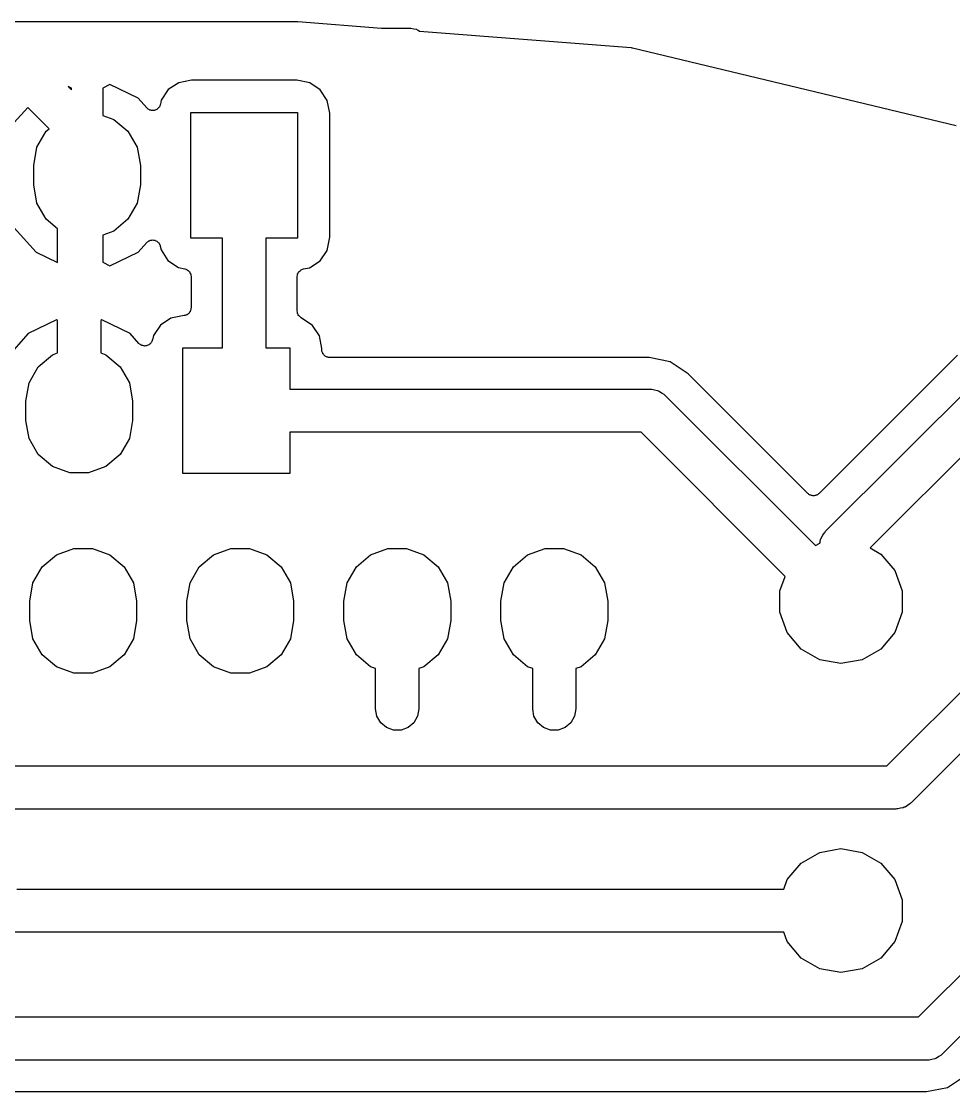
# Model space of a CAD drawing. Extents: x 1.5 to 87.9, y 2 to 70.8.
# Drawn here: x 48.98 to 64.05, y 53.52 to 70.84 of the extents above; entities that cross this region are included whole.
import ezdxf

# ---------------------------------------------------------------- set-up
doc = ezdxf.new("R2010")
doc.units = 0
doc.header["$MEASUREMENT"] = 0
doc.layers.add('BLACK', color=7, linetype='CONTINUOUS')

msp = doc.modelspace()

# ---------------------------------------------------------------- linework, layer by layer
at = {"layer": 'Black'}
for p, q in [((32.4213, 70.8402), (53.4351, 70.8402)), ((53.4351, 70.8402), (53.44, 70.8393)), ((53.44, 70.8393), (53.4451, 70.8398)), ((53.4451, 70.8398), (54.7971, 70.7334)), ((54.7971, 70.7334), (55.245, 70.7334)), ((55.245, 70.7334), (55.2602, 70.7307)), ((55.2602, 70.7307), (55.2755, 70.7321)), ((55.2755, 70.7321), (55.3197, 70.7202)), ((55.3197, 70.7202), (55.3647, 70.7123)), ((55.3647, 70.7123), (55.378, 70.7046)), ((55.378, 70.7046), (55.3929, 70.7006)), ((55.3929, 70.7006), (55.4156, 70.6847)), ((55.4156, 70.6847), (58.8397, 70.4153)), ((58.8397, 70.4153), (58.8494, 70.4127)), ((58.8494, 70.4127), (58.8594, 70.4121)), ((58.8594, 70.4121), (64.0949, 69.1552)), ((49.784, 69.7607), (49.7311, 69.7883)), ((49.7311, 69.7883), (49.784, 69.7354)), ((50.4042, 69.8193), (50.292, 69.7607)), ((50.8622, 69.5987), (50.4042, 69.8193)), ((51.5211, 69.848), (51.3505, 69.7359)), ((51.7266, 69.8878), (51.5211, 69.848)), ((53.429, 69.8878), (51.7266, 69.8878)), ((53.6413, 69.8453), (53.429, 69.8878)), ((53.8101, 69.7313), (53.6413, 69.8453)), ((49.784, 69.7354), (49.784, 69.7607)), ((50.292, 69.7607), (50.292, 69.3203)), ((51.3505, 69.7359), (51.2365, 69.5671)), ((53.9222, 69.5607), (53.8101, 69.7313)), ((49.0803, 69.4492), (48.8592, 69.2017)), ((49.4255, 69.1039), (49.0803, 69.4492)), ((51.0038, 69.4401), (50.8622, 69.5987)), ((51.1983, 69.4462), (51.1875, 69.4365)), ((51.2019, 69.4529), (51.1983, 69.4462)), ((51.207, 69.4587), (51.2019, 69.4529)), ((51.2123, 69.4722), (51.207, 69.4587)), ((51.2191, 69.485), (51.2123, 69.4722)), ((51.2202, 69.4926), (51.2191, 69.485)), ((51.223, 69.4998), (51.2202, 69.4926)), ((51.2365, 69.5671), (51.223, 69.4998)), ((53.962, 69.3552), (53.9222, 69.5607)), ((50.292, 69.3203), (50.4698, 69.2556)), ((51.0098, 69.4354), (51.0038, 69.4401)), ((51.0146, 69.4294), (51.0098, 69.4354)), ((51.027, 69.4218), (51.0146, 69.4294)), ((51.0385, 69.4129), (51.027, 69.4218)), ((51.0457, 69.4105), (51.0385, 69.4129)), ((51.0523, 69.4065), (51.0457, 69.4105)), ((51.0666, 69.4036), (51.0523, 69.4065)), ((51.0804, 69.3991), (51.0666, 69.4036)), ((51.088, 69.3993), (51.0804, 69.3991)), ((51.0955, 69.3978), (51.088, 69.3993)), ((51.1099, 69.4), (51.0955, 69.3978)), ((51.1244, 69.4004), (51.1099, 69.4)), ((51.1316, 69.4033), (51.1244, 69.4004)), ((51.1392, 69.4044), (51.1316, 69.4033)), ((51.1519, 69.4114), (51.1392, 69.4044)), ((51.1654, 69.4168), (51.1519, 69.4114)), ((51.1711, 69.4219), (51.1654, 69.4168)), ((51.1779, 69.4256), (51.1711, 69.4219)), ((51.1875, 69.4365), (51.1779, 69.4256)), ((51.7144, 67.3354), (51.7144, 69.3674)), ((51.7144, 69.3674), (53.4416, 69.3674)), ((53.4416, 69.3674), (53.4416, 67.3354)), ((53.962, 67.348), (53.962, 69.3552)), ((49.3764, 69.0628), (49.4255, 69.1039)), ((50.4698, 69.2556), (50.6996, 69.0628)), ((49.2265, 68.803), (49.3764, 69.0628)), ((50.6996, 69.0628), (50.8495, 68.803)), ((49.1744, 68.5077), (49.2265, 68.803)), ((50.8495, 68.803), (50.9016, 68.5077)), ((49.1744, 68.1951), (49.1744, 68.5077)), ((50.9016, 68.5077), (50.9016, 68.1951)), ((49.2265, 67.8997), (49.1744, 68.1951)), ((50.9016, 68.1951), (50.8495, 67.8997)), ((49.3764, 67.64), (49.2265, 67.8997)), ((50.8495, 67.8997), (50.6996, 67.64)), ((49.561, 67.4851), (49.3764, 67.64)), ((50.6996, 67.64), (50.4698, 67.4472)), ((48.8592, 67.5011), (49.2138, 67.1041)), ((49.561, 66.9369), (49.561, 67.4851)), ((50.4698, 67.4472), (50.292, 67.3825)), ((50.292, 67.3825), (50.292, 66.9421)), ((50.8622, 67.1041), (51.003, 67.2617)), ((51.003, 67.2617), (51.0093, 67.2667)), ((51.0093, 67.2667), (51.0144, 67.273)), ((51.0144, 67.273), (51.0265, 67.2803)), ((51.0265, 67.2803), (51.0376, 67.289)), ((51.0376, 67.289), (51.0453, 67.2915)), ((51.0453, 67.2915), (51.0522, 67.2957)), ((51.0522, 67.2957), (51.0661, 67.2984)), ((51.0661, 67.2984), (51.0795, 67.3028)), ((51.0795, 67.3028), (51.0876, 67.3025)), ((51.0876, 67.3025), (51.0955, 67.3041)), ((51.0955, 67.3041), (51.1095, 67.3019)), ((51.1095, 67.3019), (51.1236, 67.3014)), ((51.1236, 67.3014), (51.1311, 67.2984)), ((51.1311, 67.2984), (51.1391, 67.2972)), ((51.1391, 67.2972), (51.1514, 67.2903)), ((51.1514, 67.2903), (51.1646, 67.2851)), ((51.1646, 67.2851), (51.1706, 67.2797)), ((51.1706, 67.2797), (51.1776, 67.2758)), ((51.1776, 67.2758), (51.1869, 67.2651)), ((51.1869, 67.2651), (51.1974, 67.2557)), ((51.1974, 67.2557), (51.2013, 67.2486)), ((51.2013, 67.2486), (51.2066, 67.2425)), ((51.2066, 67.2425), (51.2116, 67.2293)), ((51.2116, 67.2293), (51.2183, 67.2168)), ((51.2183, 67.2168), (51.2195, 67.2088)), ((51.2195, 67.2088), (51.2223, 67.2013)), ((51.2223, 67.2013), (51.2338, 67.1421)), ((52.228, 67.3354), (51.7144, 67.3354)), ((52.228, 65.5574), (52.228, 67.3354)), ((53.4416, 67.3354), (52.928, 67.3354)), ((52.928, 67.3354), (52.928, 65.5574)), ((53.9195, 67.1357), (53.962, 67.348)), ((49.2138, 67.1041), (49.561, 66.9369)), ((50.4042, 66.8835), (50.8622, 67.1041)), ((51.2338, 67.1421), (51.3459, 66.9715)), ((53.8055, 66.9669), (53.9195, 67.1357)), ((50.292, 66.9421), (50.4042, 66.8835)), ((51.3459, 66.9715), (51.5147, 66.8575)), ((51.5147, 66.8575), (51.618, 66.8368)), ((53.5388, 66.8362), (53.6349, 66.8548)), ((53.6349, 66.8548), (53.8055, 66.9669)), ((51.618, 66.8368), (51.6372, 66.8293)), ((51.6372, 66.8293), (51.6565, 66.8223)), ((51.6565, 66.8223), (51.6577, 66.8213)), ((51.6577, 66.8213), (51.6591, 66.8208)), ((51.6591, 66.8208), (51.6745, 66.8072)), ((51.6745, 66.8072), (51.6903, 66.7939)), ((51.6903, 66.7939), (51.691, 66.7926)), ((51.691, 66.7926), (51.6922, 66.7916)), ((51.6922, 66.7916), (51.702, 66.7736)), ((51.702, 66.7736), (51.7123, 66.7557)), ((51.7123, 66.7557), (51.7126, 66.7543)), ((51.7126, 66.7543), (51.7133, 66.7529)), ((51.7133, 66.7529), (51.7164, 66.7326)), ((51.7164, 66.7326), (51.72, 66.7123)), ((51.72, 66.7123), (51.72, 66.2048)), ((53.436, 66.7115), (53.4396, 66.7322)), ((53.436, 66.155), (53.436, 66.7115)), ((53.4396, 66.7322), (53.4429, 66.7529)), ((53.4429, 66.7529), (53.4435, 66.7539)), ((53.4435, 66.7539), (53.4437, 66.755)), ((53.4437, 66.755), (53.4542, 66.7731)), ((53.4542, 66.7731), (53.4643, 66.7915)), ((53.4643, 66.7915), (53.4652, 66.7922)), ((53.4652, 66.7922), (53.4657, 66.7931)), ((53.4657, 66.7931), (53.4818, 66.8066)), ((53.4818, 66.8066), (53.4976, 66.8204)), ((53.4976, 66.8204), (53.4987, 66.8208)), ((53.4987, 66.8208), (53.4995, 66.8215)), ((53.4995, 66.8215), (53.5192, 66.8287)), ((53.5192, 66.8287), (53.5388, 66.8362)), ((51.7068, 66.1518), (51.703, 66.1413)), ((51.7123, 66.1614), (51.7068, 66.1518)), ((51.7143, 66.1723), (51.7123, 66.1614)), ((51.7181, 66.1828), (51.7143, 66.1723)), ((51.72, 66.2048), (51.7181, 66.1939)), ((51.7181, 66.1939), (51.7181, 66.1828)), ((53.4396, 66.1348), (53.436, 66.155)), ((49.5448, 66.0093), (49.0868, 65.7887)), ((49.561, 66.0008), (49.5448, 66.0093)), ((49.561, 65.4754), (49.561, 66.0008)), ((50.2772, 66.0093), (50.261, 66.0008)), ((50.261, 66.0008), (50.261, 65.4754)), ((50.7352, 65.7887), (50.2772, 66.0093)), ((51.3941, 66.038), (51.2235, 65.9259)), ((51.6095, 66.0798), (51.3941, 66.038)), ((51.6151, 66.0798), (51.6095, 66.0798)), ((51.6255, 66.0836), (51.6151, 66.0798)), ((51.6364, 66.0855), (51.6255, 66.0836)), ((51.6461, 66.0911), (51.6364, 66.0855)), ((51.6565, 66.0949), (51.6461, 66.0911)), ((51.665, 66.102), (51.6565, 66.0949)), ((51.6746, 66.1076), (51.665, 66.102)), ((51.6818, 66.1161), (51.6746, 66.1076)), ((51.6903, 66.1232), (51.6818, 66.1161)), ((51.6958, 66.1328), (51.6903, 66.1232)), ((51.703, 66.1413), (51.6958, 66.1328)), ((53.4427, 66.1144), (53.4396, 66.1348)), ((53.4434, 66.1131), (53.4427, 66.1144)), ((53.4437, 66.1116), (53.4434, 66.1131)), ((53.454, 66.0938), (53.4437, 66.1116)), ((53.4638, 66.0757), (53.454, 66.0938)), ((53.465, 66.0747), (53.4638, 66.0757)), ((53.4657, 66.0734), (53.465, 66.0747)), ((53.4815, 66.0602), (53.4657, 66.0734)), ((53.4892, 66.0534), (53.4815, 66.0602)), ((53.4932, 66.0495), (53.4892, 66.0534)), ((53.4949, 66.0484), (53.4932, 66.0495)), ((53.4969, 66.0466), (53.4949, 66.0484)), ((53.4983, 66.046), (53.4969, 66.0466)), ((53.4995, 66.045), (53.4983, 66.046)), ((53.5002, 66.0448), (53.4995, 66.045)), ((53.6831, 65.9213), (53.5002, 66.0448)), ((51.2235, 65.9259), (51.1095, 65.7571)), ((53.7952, 65.7507), (53.6831, 65.9213)), ((49.0868, 65.7887), (48.7322, 65.3917)), ((50.8768, 65.6301), (50.7352, 65.7887)), ((51.0713, 65.6362), (51.0605, 65.6265)), ((51.0749, 65.6429), (51.0713, 65.6362)), ((51.08, 65.6487), (51.0749, 65.6429)), ((51.0853, 65.6622), (51.08, 65.6487)), ((51.0921, 65.675), (51.0853, 65.6622)), ((51.0932, 65.6826), (51.0921, 65.675)), ((51.096, 65.6898), (51.0932, 65.6826)), ((51.1095, 65.7571), (51.096, 65.6898)), ((53.835, 65.5452), (53.7952, 65.7507)), ((49.4792, 65.4456), (49.561, 65.4754)), ((50.261, 65.4754), (50.3428, 65.4456)), ((50.8828, 65.6254), (50.8768, 65.6301)), ((50.8876, 65.6194), (50.8828, 65.6254)), ((50.9, 65.6118), (50.8876, 65.6194)), ((50.9115, 65.6029), (50.9, 65.6118)), ((50.9187, 65.6005), (50.9115, 65.6029)), ((50.9253, 65.5965), (50.9187, 65.6005)), ((50.9396, 65.5936), (50.9253, 65.5965)), ((50.9534, 65.5891), (50.9396, 65.5936)), ((50.961, 65.5893), (50.9534, 65.5891)), ((50.9685, 65.5878), (50.961, 65.5893)), ((50.9829, 65.59), (50.9685, 65.5878)), ((50.9974, 65.5904), (50.9829, 65.59)), ((51.0046, 65.5933), (50.9974, 65.5904)), ((51.0121, 65.5944), (51.0046, 65.5933)), ((51.0249, 65.6014), (51.0121, 65.5944)), ((51.0384, 65.6068), (51.0249, 65.6014)), ((51.0441, 65.6119), (51.0384, 65.6068)), ((51.0509, 65.6156), (51.0441, 65.6119)), ((51.0605, 65.6265), (51.0509, 65.6156)), ((51.5874, 63.5254), (51.5874, 65.5574)), ((51.5874, 65.5574), (52.228, 65.5574)), ((52.928, 65.5574), (53.3146, 65.5574)), ((53.3146, 65.5574), (53.3146, 64.8914)), ((53.835, 65.5264), (53.835, 65.5452)), ((53.837, 65.5155), (53.835, 65.5264)), ((53.837, 65.5043), (53.837, 65.5155)), ((53.8408, 65.4939), (53.837, 65.5043)), ((53.8427, 65.483), (53.8408, 65.4939)), ((53.8483, 65.4733), (53.8427, 65.483)), ((53.8521, 65.4629), (53.8483, 65.4733)), ((53.8592, 65.4544), (53.8521, 65.4629)), ((49.2494, 65.2528), (49.4792, 65.4456)), ((50.3428, 65.4456), (50.5726, 65.2528)), ((53.8648, 65.4448), (53.8592, 65.4544)), ((53.8733, 65.4376), (53.8648, 65.4448)), ((53.8804, 65.4291), (53.8733, 65.4376)), ((53.89, 65.4236), (53.8804, 65.4291)), ((53.8985, 65.4164), (53.89, 65.4236)), ((53.909, 65.4126), (53.8985, 65.4164)), ((53.9186, 65.4071), (53.909, 65.4126)), ((53.9295, 65.4051), (53.9186, 65.4071)), ((53.94, 65.4013), (53.9295, 65.4051)), ((53.9511, 65.4013), (53.94, 65.4013)), ((53.962, 65.3994), (53.9511, 65.4013)), ((59.1288, 65.3994), (53.962, 65.3994)), ((59.4688, 65.3318), (59.1288, 65.3994)), ((59.7569, 65.1393), (59.4688, 65.3318)), ((64.1141, 65.4393), (61.8753, 63.2005)), ((61.9825, 62.5892), (64.756, 65.3628)), ((49.0995, 64.993), (49.2494, 65.2528)), ((50.5726, 65.2528), (50.7225, 64.993)), ((61.6957, 63.2005), (59.7569, 65.1393)), ((49.0474, 64.6977), (49.0995, 64.993)), ((50.7225, 64.993), (50.7746, 64.6977)), ((53.3146, 64.8914), (59.1414, 64.8914)), ((59.1414, 64.8914), (59.1565, 64.8887)), ((59.1565, 64.8887), (59.1719, 64.8901)), ((59.1719, 64.8901), (59.216, 64.8782)), ((59.216, 64.8782), (59.2611, 64.8703)), ((59.2611, 64.8703), (59.2744, 64.8626)), ((59.2744, 64.8626), (59.2893, 64.8586)), ((59.2893, 64.8586), (59.3267, 64.8324)), ((59.3267, 64.8324), (59.3663, 64.8095)), ((59.3663, 64.8095), (59.3762, 64.7977)), ((59.3762, 64.7977), (59.3888, 64.7889)), ((59.3888, 64.7889), (61.8205, 62.3572)), ((65.2495, 64.8663), (62.7035, 62.3203)), ((49.0474, 64.3851), (49.0474, 64.6977)), ((50.7746, 64.6977), (50.7746, 64.3851)), ((49.0995, 64.0897), (49.0474, 64.3851)), ((50.7746, 64.3851), (50.7225, 64.0897)), ((49.2494, 63.83), (49.0995, 64.0897)), ((50.7225, 64.0897), (50.5726, 63.83)), ((58.9964, 64.1914), (53.3146, 64.1914)), ((53.3146, 64.1914), (53.3146, 63.5254)), ((61.327, 61.8608), (58.9964, 64.1914)), ((49.4792, 63.6372), (49.2494, 63.83)), ((50.5726, 63.83), (50.3428, 63.6372)), ((49.761, 63.5346), (49.4792, 63.6372)), ((50.3428, 63.6372), (50.061, 63.5346)), ((50.061, 63.5346), (49.761, 63.5346)), ((53.3146, 63.5254), (51.5874, 63.5254)), ((61.7048, 63.1941), (61.6957, 63.2005)), ((61.7127, 63.1862), (61.7048, 63.1941)), ((61.7227, 63.1815), (61.7127, 63.1862)), ((61.7318, 63.1752), (61.7227, 63.1815)), ((61.7426, 63.1723), (61.7318, 63.1752)), ((61.7526, 63.1676), (61.7426, 63.1723)), ((61.7637, 63.1666), (61.7526, 63.1676)), ((61.7744, 63.1637), (61.7637, 63.1666)), ((61.7855, 63.1647), (61.7744, 63.1637)), ((61.7966, 63.1637), (61.7855, 63.1647)), ((61.8073, 63.1666), (61.7966, 63.1637)), ((61.8184, 63.1676), (61.8073, 63.1666)), ((61.8284, 63.1723), (61.8184, 63.1676)), ((61.8392, 63.1752), (61.8284, 63.1723)), ((61.8483, 63.1815), (61.8392, 63.1752)), ((61.8583, 63.1862), (61.8483, 63.1815)), ((61.8662, 63.1941), (61.8583, 63.1862)), ((61.8753, 63.2005), (61.8662, 63.1941)), ((61.9128, 62.4897), (61.939, 62.5271)), ((61.939, 62.5271), (61.9619, 62.5667)), ((61.9619, 62.5667), (61.9737, 62.5766)), ((61.9737, 62.5766), (61.9825, 62.5892)), ((61.8205, 62.3572), (61.8868, 62.3956)), ((61.8868, 62.3956), (61.8876, 62.3957)), ((61.8876, 62.3957), (61.8932, 62.4164)), ((61.8932, 62.4164), (61.9011, 62.4615)), ((61.9011, 62.4615), (61.9088, 62.4748)), ((61.9088, 62.4748), (61.9128, 62.4897)), ((49.3129, 62.0143), (49.5427, 62.2071)), ((49.5427, 62.2071), (49.8245, 62.3097)), ((49.8245, 62.3097), (50.1245, 62.3097)), ((50.1245, 62.3097), (50.4063, 62.2071)), ((50.4063, 62.2071), (50.6361, 62.0143)), ((51.8529, 62.0143), (52.0827, 62.2071)), ((52.0827, 62.2071), (52.3645, 62.3097)), ((52.3645, 62.3097), (52.6645, 62.3097)), ((52.6645, 62.3097), (52.9463, 62.2071)), ((52.9463, 62.2071), (53.1761, 62.0143)), ((54.3929, 62.0143), (54.6227, 62.2071)), ((54.6227, 62.2071), (54.9045, 62.3097)), ((54.9045, 62.3097), (55.2045, 62.3097)), ((55.2045, 62.3097), (55.4863, 62.2071)), ((55.4863, 62.2071), (55.7161, 62.0143)), ((56.9329, 62.0143), (57.1627, 62.2071)), ((57.1627, 62.2071), (57.4445, 62.3097)), ((57.4445, 62.3097), (57.7445, 62.3097)), ((57.7445, 62.3097), (58.0263, 62.2071)), ((58.0263, 62.2071), (58.2561, 62.0143)), ((62.7035, 62.3203), (62.8749, 62.2213)), ((62.8749, 62.2213), (63.0989, 61.9544)), ((49.163, 61.7545), (49.3129, 62.0143)), ((50.6361, 62.0143), (50.786, 61.7545)), ((51.703, 61.7545), (51.8529, 62.0143)), ((53.1761, 62.0143), (53.326, 61.7545)), ((54.243, 61.7545), (54.3929, 62.0143)), ((55.7161, 62.0143), (55.866, 61.7545)), ((56.783, 61.7545), (56.9329, 62.0143)), ((58.2561, 62.0143), (58.406, 61.7545)), ((61.2419, 61.627), (61.327, 61.8608)), ((63.0989, 61.9544), (63.2181, 61.627)), ((49.1109, 61.4592), (49.163, 61.7545)), ((50.786, 61.7545), (50.8381, 61.4592)), ((51.6509, 61.4592), (51.703, 61.7545)), ((53.326, 61.7545), (53.3781, 61.4592)), ((54.1909, 61.4592), (54.243, 61.7545)), ((55.866, 61.7545), (55.9181, 61.4592)), ((56.7309, 61.4592), (56.783, 61.7545)), ((58.406, 61.7545), (58.4581, 61.4592)), ((61.2419, 61.2785), (61.2419, 61.627)), ((63.2181, 61.627), (63.2181, 61.2785)), ((49.1109, 61.1466), (49.1109, 61.4592)), ((50.8381, 61.4592), (50.8381, 61.1466)), ((51.6509, 61.1466), (51.6509, 61.4592)), ((53.3781, 61.4592), (53.3781, 61.1466)), ((54.1909, 61.1466), (54.1909, 61.4592)), ((55.9181, 61.4592), (55.9181, 61.1466)), ((56.7309, 61.1466), (56.7309, 61.4592)), ((58.4581, 61.4592), (58.4581, 61.1466)), ((49.163, 60.8513), (49.1109, 61.1466)), ((50.8381, 61.1466), (50.786, 60.8513)), ((51.703, 60.8513), (51.6509, 61.1466)), ((53.3781, 61.1466), (53.326, 60.8513)), ((54.243, 60.8513), (54.1909, 61.1466)), ((55.9181, 61.1466), (55.866, 60.8513)), ((56.783, 60.8513), (56.7309, 61.1466)), ((58.4581, 61.1466), (58.406, 60.8513)), ((61.3611, 60.9511), (61.2419, 61.2785)), ((63.2181, 61.2785), (63.0989, 60.9511)), ((49.3129, 60.5915), (49.163, 60.8513)), ((50.786, 60.8513), (50.6361, 60.5915)), ((51.8529, 60.5915), (51.703, 60.8513)), ((53.326, 60.8513), (53.1761, 60.5915)), ((54.3929, 60.5915), (54.243, 60.8513)), ((55.866, 60.8513), (55.7161, 60.5915)), ((56.9329, 60.5915), (56.783, 60.8513)), ((58.406, 60.8513), (58.2561, 60.5915)), ((61.5851, 60.6842), (61.3611, 60.9511)), ((63.0989, 60.9511), (62.8749, 60.6842)), ((61.8868, 60.51), (61.5851, 60.6842)), ((62.8749, 60.6842), (62.5732, 60.51)), ((49.5427, 60.3987), (49.3129, 60.5915)), ((50.6361, 60.5915), (50.4063, 60.3987)), ((52.0827, 60.3987), (51.8529, 60.5915)), ((53.1761, 60.5915), (52.9463, 60.3987)), ((54.6227, 60.3987), (54.3929, 60.5915)), ((55.7161, 60.5915), (55.4863, 60.3987)), ((57.1627, 60.3987), (56.9329, 60.5915)), ((58.2561, 60.5915), (58.0263, 60.3987)), ((62.23, 60.4495), (61.8868, 60.51)), ((62.5732, 60.51), (62.23, 60.4495)), ((62.974, 58.7954), (64.6984, 60.5198)), ((49.8245, 60.2961), (49.5427, 60.3987)), ((50.1245, 60.2961), (49.8245, 60.2961)), ((50.4063, 60.3987), (50.1245, 60.2961)), ((52.3645, 60.2961), (52.0827, 60.3987)), ((52.6645, 60.2961), (52.3645, 60.2961)), ((52.9463, 60.3987), (52.6645, 60.2961)), ((54.7045, 60.3689), (54.6227, 60.3987)), ((54.7045, 59.7154), (54.7045, 60.3689)), ((55.4863, 60.3987), (55.4045, 60.3689)), ((55.4045, 60.3689), (55.4045, 59.7154)), ((57.2445, 60.3689), (57.1627, 60.3987)), ((57.2445, 59.7154), (57.2445, 60.3689)), ((58.0263, 60.3987), (57.9445, 60.3689)), ((57.9445, 60.3689), (57.9445, 59.7154)), ((65.1126, 59.944), (63.3665, 58.1979)), ((54.7256, 59.5957), (54.7045, 59.7154)), ((54.7864, 59.4904), (54.7256, 59.5957)), ((55.3834, 59.5957), (55.3226, 59.4904)), ((55.4045, 59.7154), (55.3834, 59.5957)), ((57.2656, 59.5957), (57.2445, 59.7154)), ((57.3264, 59.4904), (57.2656, 59.5957)), ((57.9234, 59.5957), (57.8626, 59.4904)), ((57.9445, 59.7154), (57.9234, 59.5957)), ((54.8795, 59.4123), (54.7864, 59.4904)), ((54.9937, 59.3707), (54.8795, 59.4123)), ((55.2295, 59.4123), (55.1153, 59.3707)), ((55.3226, 59.4904), (55.2295, 59.4123)), ((57.4195, 59.4123), (57.3264, 59.4904)), ((57.5337, 59.3707), (57.4195, 59.4123)), ((57.7695, 59.4123), (57.6553, 59.3707)), ((57.8626, 59.4904), (57.7695, 59.4123)), ((55.1153, 59.3707), (54.9937, 59.3707)), ((57.6553, 59.3707), (57.5337, 59.3707)), ((43.8245, 58.7954), (62.974, 58.7954)), ((63.3539, 58.1891), (63.344, 58.1773)), ((63.3665, 58.1979), (63.3539, 58.1891)), ((63.119, 58.0954), (41.6716, 58.0954)), ((63.1342, 58.0981), (63.119, 58.0954)), ((63.1495, 58.0967), (63.1342, 58.0981)), ((63.1937, 58.1086), (63.1495, 58.0967)), ((63.2387, 58.1165), (63.1937, 58.1086)), ((63.252, 58.1242), (63.2387, 58.1165)), ((63.2669, 58.1282), (63.252, 58.1242)), ((63.3044, 58.1544), (63.2669, 58.1282)), ((63.344, 58.1773), (63.3044, 58.1544)), ((61.5851, 57.2201), (61.8868, 57.3943)), ((61.8868, 57.3943), (62.23, 57.4548)), ((62.23, 57.4548), (62.5732, 57.3943)), ((62.5732, 57.3943), (62.8749, 57.2201)), ((63.482, 54.7314), (66.198, 57.4474)), ((61.3611, 56.9532), (61.5851, 57.2201)), ((62.8749, 57.2201), (63.0989, 56.9532)), ((66.7955, 57.0549), (63.8745, 54.1339)), ((48.9045, 56.8015), (61.3059, 56.8015)), ((61.3059, 56.8015), (61.3611, 56.9532)), ((63.0989, 56.9532), (63.2181, 56.6257)), ((63.2181, 56.6257), (63.2181, 56.2773)), ((63.2181, 56.2773), (63.0989, 55.9498)), ((61.3059, 56.1015), (40.8559, 56.1015)), ((61.3611, 55.9498), (61.3059, 56.1015)), ((61.5851, 55.6829), (61.3611, 55.9498)), ((63.0989, 55.9498), (62.8749, 55.6829)), ((61.8868, 55.5087), (61.5851, 55.6829)), ((62.8749, 55.6829), (62.5732, 55.5087)), ((62.23, 55.4482), (61.8868, 55.5087)), ((62.5732, 55.5087), (62.23, 55.4482)), ((39.261, 54.7314), (63.482, 54.7314)), ((63.627, 54.0314), (39.116, 54.0314)), ((63.6422, 54.0341), (63.627, 54.0314)), ((63.6575, 54.0327), (63.6422, 54.0341)), ((63.7017, 54.0446), (63.6575, 54.0327)), ((63.7467, 54.0525), (63.7017, 54.0446)), ((63.76, 54.0602), (63.7467, 54.0525)), ((63.7749, 54.0642), (63.76, 54.0602)), ((63.8124, 54.0904), (63.7749, 54.0642)), ((63.852, 54.1133), (63.8124, 54.0904)), ((63.8619, 54.1251), (63.852, 54.1133)), ((63.8745, 54.1339), (63.8619, 54.1251)), ((63.9544, 53.591), (64.2425, 53.7835)), ((39.1285, 53.5234), (63.6145, 53.5234)), ((63.6145, 53.5234), (63.9544, 53.591))]:
    msp.add_line(p, q, dxfattribs=at)

doc.saveas('drawing.dxf')
